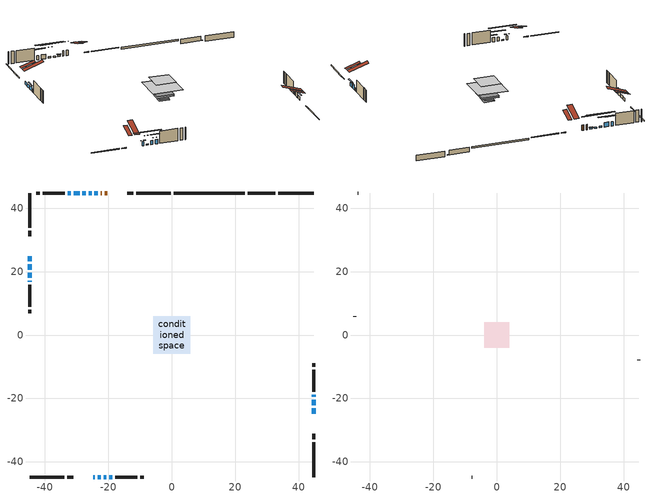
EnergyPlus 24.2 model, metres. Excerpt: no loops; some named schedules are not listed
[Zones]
conditioned space
 floor adiabatic (Floor2 construction): -3.39,-3.39 -3.39,3.39 3.39,3.39 3.39,-3.39 z0.48
 floor adiabatic (AdiabaticFloorConstruction): -5.9,-5.9 -5.9,5.9 5.9,5.9 5.9,-5.9 z2.92
 floor foundation (Slab1 construction): -2.14,-2.14 -2.14,2.14 2.14,2.14 2.14,-2.14 z-1.98
 floor foundation (Slab1 construction 1): -1.88,-1.88 -1.88,1.88 1.88,1.88 1.88,-1.88 z-1.49
 floor foundation (Slab3 construction): -3.39,-3.39 -3.39,3.39 3.39,3.39 3.39,-3.39 z-0.21
 wall outside (RimJoist1 construction): -0.32,44.74 -11.23,44.74 / -44.74,-44.74 -33.82,-44.74 / -44.74,44.74 -44.74,33.82 / 44.74,-44.74 44.74,-33.82 z0.48:0.78
 wall outside (RimJoist2 construction): -12.16,44.74 -14.01,44.74 / -32.89,-44.74 -31.05,-44.74 / -44.74,32.89 -44.74,31.05 / 44.74,-32.89 44.74,-31.05 z0.48:0.78
 wall outside (AdiabaticWallConstruction 1): -20.3,44.74 -21.1,44.74 / -22.02,44.74 -22.4,44.74 z0.48:2.51
 wall outside (AdiabaticWallConstruction): -44.74,24.75 -44.74,23.27 / -44.74,22.34 -44.74,20.56 / -44.74,17.08 -44.74,16.79 / 44.74,-19.44 44.74,-18.86 z0.48:1.7; 44.74,-24.75 44.74,-23.12 z0.48:1.85; -23.33,44.74 -24.35,44.74 / -27.12,44.74 -28.13,44.74 z0.48:1.09; -44.74,19.63 -44.74,18 z0.48:2; -24.75,-44.74 -24.19,-44.74 / -31.82,44.74 -32.74,44.74 z0.48:2.11; 44.74,-22.2 44.74,-20.37 z0.48:2.51; -25.27,44.74 -26.19,44.74 / -23.27,-44.74 -22.35,-44.74 z0.48:0.89; -29.06,44.74 -30.89,44.74 / -19.68,-44.74 -18.76,-44.74 z0.48:2.26; -21.42,-44.74 -20.61,-44.74 z0.48:2.01
 wall outside (Wall1 construction): -33.66,44.74 -40.66,44.74 / -17.84,-44.74 -10.84,-44.74 / -44.74,15.86 -44.74,8.86 / 44.74,-17.94 44.74,-10.94 z0.48:5.36
 wall outside (Wall3 construction): -41.59,44.74 -42.71,44.74 / -9.91,-44.74 -8.79,-44.74 / -44.74,7.93 -44.74,6.81 / 44.74,-10.01 44.74,-8.89 z0.48:5.36
 wall foundation (FoundationWall1 construction): 44.74,44.74 33.56,44.74 z-1.98:0.21
 wall foundation (FoundationWall2 construction): 24,44.74,-1.49 24,44.74,0.26 31.77,44.74,0.26 31.77,44.74,-1.31 32.63,44.74,-1.31 32.63,44.74,-1.49
 wall foundation (FoundationWall3 construction): 23.07,44.74 0.61,44.74 z-0.21:0.48
 window (WindowConstruction 10): -44.74,24.75 -44.74,23.27 z0.48:1.7
 window (WindowConstruction 5): -44.74,22.34 -44.74,20.56 z0.48:1.7
 window (WindowConstruction 6): 44.74,-24.75 44.74,-23.12 z0.48:1.85
 window (WindowConstruction 7): -23.33,44.74 -24.35,44.74 z0.48:1.09
 window (WindowConstruction 8): -44.74,19.63 -44.74,18 z0.48:2
 window (WindowConstruction 12): -24.75,-44.74 -24.19,-44.74 z0.48:2.1
 window (WindowConstruction 9): 44.74,-22.19 44.74,-20.37 z0.48:2.51
 window (WindowConstruction 13): -25.27,44.74 -26.19,44.74 z0.48:0.89
 window (WindowConstruction 11): -44.74,17.07 -44.74,16.79 z0.48:1.7
 window (WindowConstruction 14): -27.12,44.74 -28.13,44.74 z0.48:1.09
 window (WindowConstruction 15): -23.27,-44.74 -22.35,-44.74 z0.48:0.89
 window (WindowConstruction): 44.74,-19.44 44.74,-18.87 z0.48:1.7
 window (WindowConstruction 1): -29.06,44.74 -30.89,44.74 z0.48:2.26
 window (WindowConstruction 2): -31.82,44.74 -32.73,44.74 z0.48:2.1
 window (WindowConstruction 3): -21.42,-44.74 -20.61,-44.74 z0.48:2
 window (WindowConstruction 4): -19.68,-44.74 -18.76,-44.74 z0.48:2.26
 door (Door): -20.31,44.74 -21.1,44.74 z0.48:2.51
 door (Door 1): -22.02,44.74 -22.4,44.74 z0.48:2.51
 ceiling adiabatic (AdiabaticFloorConstruction): 5.9,-5.9 5.9,5.9 -5.9,5.9 -5.9,-5.9 z2.92
 roof outside (Roof1 construction): -16.4,44.74,5.36 -16.4,39.2,7.2 -14.94,39.2,7.2 -14.94,44.74,5.36; -28.66,-44.74,5.36 -28.66,-39.2,7.2 -30.12,-39.2,7.2 -30.12,-44.74,5.36; -44.74,28.66,5.36 -39.2,28.66,7.2 -39.2,30.12,7.2 -44.74,30.12,5.36; 44.74,-28.66,5.36 39.2,-28.66,7.2 39.2,-30.12,7.2 44.74,-30.12,5.36
attic - vented
 floor to conditioned space (Floor1 construction Reversed): -3.99,-3.99 -3.99,3.99 3.99,3.99 3.99,-3.99 z5.36
 wall outside (Wall4 construction): -43.64,44.74 -43.81,44.74 / -7.86,-44.74 -7.69,-44.74 / -44.74,5.88 -44.74,5.71 / 44.74,-7.96 44.74,-7.79 z0.48:5.36
 roof outside (Roof2 construction): -19.38,44.74,5.36 -19.38,36.96,7.95 -17.33,36.96,7.95 -17.33,44.74,5.36; -25.68,-44.74,5.36 -25.68,-36.96,7.95 -27.73,-36.96,7.95 -27.73,-44.74,5.36; -44.74,25.68,5.36 -36.96,25.68,7.95 -36.96,27.73,7.95 -44.74,27.73,5.36; 44.74,-25.68,5.36 36.96,-25.68,7.95 36.96,-27.73,7.95 44.74,-27.73,5.36
shading: 44.74,-22.21 44.74,-25.66 45.04,-25.66 45.04,-22.21 z2.76; -24.55,44.74 -23.13,44.74 -23.13,45.15 -24.55,45.15 z1.29; -44.74,17.09 -44.74,20.54 -45.04,20.54 -45.04,17.09 z2.92; -23.58,-44.74 -25.36,-44.74 -25.36,-45.04 -23.58,-45.04 z2.71; 44.74,-20.16 44.74,-22.4 45.15,-22.4 45.15,-20.16 z2.71; -31.28,44.74 -20.18,44.74 -20.18,45.15 -31.28,45.15 z5.98; -33.22,44.74 -22.03,44.74 -22.03,45.15 -33.22,45.15 z6.18; -17.26,-44.74 -28.36,-44.74 -28.36,-45.15 -17.26,-45.15 z5.98; -33.38,44.74 -26.57,44.74 -26.57,45.15 -33.38,45.15 z4.75; -35.22,44.74 -29.33,44.74 -29.33,45.15 -35.22,45.15 z4.59; -18.12,-44.74 -23.91,-44.74 -23.91,-45.15 -18.12,-45.15 z4.49; -17.85,-44.74 -20.59,-44.74 -20.59,-45.04 -17.85,-45.04 z3.17
[Building]
Building 1: Terrain=Suburbs
[Site:Location]
Wiarton AP_ON: Latitude {deg}=44.74; Longitude {deg}=-81.11; Time Zone {hr}=-5; Elevation {m}=222; Keep Site Location Information=Yes
[Site:GroundTemperature:Shallow]
2.94744, 1.01235, 0.85738, 1.77568, 5.46213, 9.13142, 12.3125, 14.3276, 14.4988, 12.8598, 9.75989, 6.20317
[Site:WaterMainsTemperature]
Calculation Method=Schedule; Temperature Schedule=mains temperature schedule
[Material] Roughness=Rough; Thermal Absorptance=0.9
Name | Thickness {m} | Conductivity {W/m-K} | Density {kg/m3} | Specific Heat {J/kg-K} | Solar Absorptance | Visible Absorptance
asphalt or fiberglass shingles | 0.00635 | 0.162714 | 1121.4 | 1465.45 | 0.4 | 0.4
ceiling stud and cavity | 0.1397 | 0.105222 | 65.682 | 1177.47 | 0.7 | 0.7
concrete 4.0 in. | 0.1016 | 1.803125 | 2242.8 | 837.4 | 0.7 | 0.7
concrete 8.0 in. | 0.2032 | 1.803125 | 2242.8 | 837.4 | 0.7 | 0.7
door material | 0.04445 | 0.053851 | 512.64 | 1214.23 | 0.7 | 0.7
exterior vertical ins | 0.00202101 | 0.029427 | 32.04 | 1214.23 | 0.7 | 0.7
floor covering | 0.0127 | 9.015625 | 54.468 | 1339.84 | 0.6 | 0.6
floor covering 1 | 0.0127 | 0.0433444 | 54.468 | 1339.84 | 0.6 | 0.6
floor rigid ins; wall rigid ins | 0.512978 | 0.029427 | 32.04 | 1214.23 | 0.7 | 0.7
floor stud and cavity | 0.0889 | 0.234607 | 50.32683 | 1063.81 | 0.7 | 0.7
floor stud and cavity 1 | 0.1397 | 1.75129 | 37.0049 | 1207.88 | 0.7 | 0.7
furniture material conditioned space 1 | 0.1524 | 0.115458 | 640.8 | 1214.23 | 0.6 | 0.6
gypsum board | 0.0127 | 0.160291 | 801 | 837.4 | 0.6 | 0.6
gypsum board 1 | 0.0127 | 0.160291 | 801 | 837.4 | 0.7 | 0.7
osb sheathing 0.5 in. | 0.0127 | 0.115458 | 512.64 | 1214.23 | 0.7 | 0.7
osb sheathing 0.75 in. | 0.01905 | 0.115458 | 512.64 | 1214.23 | 0.7 | 0.7
osb sheathing 2.0 in. | 0.0508 | 0.115458 | 512.64 | 1214.23 | 0.7 | 0.7
rim joist stud and cavity | 0.0508 | 0.126838 | 50.32683 | 1063.81 | 0.6 | 0.6
rim joist stud and cavity 1 | 0.0508 | 0.0293615 | 125.044 | 1163.47 | 0.6 | 0.6
roof stud and cavity | 0.2032 | 0.159001 | 78.34581 | 1123.46 | 0.7 | 0.7
wall stud and cavity | 0.1397 | 0.159316 | 139.0536 | 1170.24 | 0.7 | 0.7
wall stud and cavity 1 | 0.1397 | 0.0937807 | 139.0536 | 1170.24 | 0.7 | 0.7
wall stud and cavity 2 | 0.0889 | 6.9971 | 50.32683 | 1063.81 | 0.6 | 0.6
wall stud and cavity 3 | 0.0889 | 0.380278 | 52.3479 | 1209.89 | 0.7 | 0.7
wall stud and cavity 4 | 0.0889 | 0.391764 | 83.0341 | 1211.67 | 0.7 | 0.7
wood siding | 0.0254 | 0.102417 | 544.68 | 1172.36 | 0.57 | 0.57
wood siding 1 | 0.00254 | 0.102417 | 544.68 | 1172.36 | 0.57 | 0.57
wood siding 2; wood siding 3; wood siding 4 | 0.0254 | 0.102417 | 544.68 | 1172.36 | 0.7 | 0.7
[WindowMaterial:SimpleGlazingSystem]
Name | U-Factor {W/m2-K} | Solar Heat Gain Coefficient
WindowMaterial | 3.03092 | 0.49
WindowMaterial 1 | 2.96903 | 0.58
WindowMaterial 10 | 2.74702 | 0.4
WindowMaterial 11 | 3.03035 | 0.48
WindowMaterial 2 | 2.97414 | 0.57
WindowMaterial 3 | 2.98606 | 0.55
WindowMaterial 4 | 2.95313 | 0.6
WindowMaterial 5 | 2.99287 | 0.54
WindowMaterial 6 | 3.026374 | 0.44
WindowMaterial 7 | 2.97584 | 0.59
WindowMaterial 8 | 2.765186 | 0.62
WindowMaterial 9 | 2.74134 | 0.56
[Construction]
AdiabaticFloorConstruction: floor stud and cavity 1, floor rigid ins, osb sheathing 0.75 in., floor covering 1
AdiabaticWallConstruction: wood siding 3, wall rigid ins, wall stud and cavity 3, gypsum board
AdiabaticWallConstruction 1: wood siding 4, wall rigid ins, wall stud and cavity 3, gypsum board
Door; Door 1: door material
Floor1 construction Reversed: gypsum board, ceiling stud and cavity
Floor2 construction: floor stud and cavity, floor covering
FoundationWall1 construction; FoundationWall2 construction: concrete 8.0 in.
FoundationWall3 construction: concrete 8.0 in., gypsum board 1
furniture construction conditioned space 1: furniture material conditioned space 1
PartitionWallConstruction: gypsum board, wall stud and cavity 4, gypsum board
RimJoist1 construction: wood siding 2, rim joist stud and cavity
RimJoist2 construction: wood siding 2, osb sheathing 2.0 in., rim joist stud and cavity 1
Roof1 construction: asphalt or fiberglass shingles, osb sheathing 0.75 in., roof stud and cavity, gypsum board
Roof2 construction: asphalt or fiberglass shingles
Slab1 construction; Slab1 construction 1; Slab3 construction: concrete 4.0 in.
Wall1 construction: wood siding, osb sheathing 0.5 in., wall stud and cavity, gypsum board
Wall3 construction: wood siding, osb sheathing 0.5 in., wall stud and cavity 1, gypsum board
Wall4 construction: wood siding 1, wall stud and cavity 2
WindowConstruction: WindowMaterial
WindowConstruction 1; WindowConstruction 4: WindowMaterial 1
WindowConstruction 10; WindowConstruction 12: WindowMaterial 8
WindowConstruction 11: WindowMaterial 9
WindowConstruction 13; WindowConstruction 15: WindowMaterial 10
WindowConstruction 14: WindowMaterial 11
WindowConstruction 2: WindowMaterial 2
WindowConstruction 3; WindowConstruction 8: WindowMaterial 3
WindowConstruction 5: WindowMaterial 4
WindowConstruction 6: WindowMaterial 5
WindowConstruction 7: WindowMaterial 6
WindowConstruction 9: WindowMaterial 7
[Zone] Multiplier=1; Part of Total Floor Area=Yes
Name | Volume {m3}
attic - vented | 26.8773
conditioned space | 460.4
[Space]
Name | Zone | Volume {m3}
attic - vented 1 | attic - vented | 26.8773
conditioned space 1 | conditioned space | 460.4
[ZoneInfiltration:EffectiveLeakageArea]
infil attic - vented 1: Zone or Space=attic - vented 1; Schedule=Always On Discrete; Effective Air Leakage Area {cm2}=2687.58; Stack Coefficient=0.000519499; Wind Coefficient=1.53997e-05
[ZoneMixing]
whole house fan mix: Zone or Space=attic - vented; Schedule=Always On Continuous; Design Flow Rate Calculation Method=Flow/Zone; Design Flow Rate {m3/s}=0; Source Zone or Space=conditioned space
[SurfaceProperty:ExposedFoundationPerimeter] Exposed Perimeter Calculation Method=TotalExposedPerimeter
Name | Total Exposed Perimeter {m}
Slab1 | 11.177
Slab1 1 | 8.638
Slab3 | 22.455
[InternalMass] Zone or ZoneList=conditioned space; Space or SpaceList=conditioned space 1
Name | Construction | Surface Area {m2}
furniture mass conditioned space 1 | furniture construction conditioned space 1 | 105.388
partition wall mass | PartitionWallConstruction | 217.51
[Lights]
interior lighting: Zone or ZoneList or Space or SpaceList=conditioned space 1; Schedule=interior lighting schedule; Design Level Calculation Method=LightingLevel; Lighting Level {W}=343.2; Return Air Fraction=0; Fraction Radiant=0.6; Fraction Visible=0.2; Fraction Replaceable=1
[People]
occupants: Zone or ZoneList or Space or SpaceList=conditioned space 1; Number of People Schedule=occupants schedule; Number of People Calculation Method=People; Number of People=3; Fraction Radiant=0.314171; Sensible Heat Fraction=0.56303; Activity Level Schedule=occupants activity schedule; Carbon Dioxide Generation Rate {m3/s-W}=0; Enable ASHRAE 55 Comfort Warnings=No; Mean Radiant Temperature Calculation Type=EnclosureAveraged
[ElectricEquipment] Zone or ZoneList or Space or SpaceList=conditioned space 1; Design Level Calculation Method=EquipmentLevel
Name | Schedule | Design Level {W} | Fraction Latent | Fraction Radiant | Fraction Lost
clothes dryer | clothes dryer schedule | 140.772 | 0.015 | 0.081 | 0.85
clothes washer | clothes washer schedule | 32.1985 | 0.03 | 0.162 | 0.7
cooking range | cooking range schedule | 215.147 | 0.08 | 0.432 | 0.2
dishwasher | dishwasher schedule | 66.8632 | 0.3 | 0.18 | 0.4
fridge | fridge schedule | 72.9452 | 0 | 0.6 | 0
mech vent bath fan 0 | mech vent bath fan 0 schedule | 50.2 | 0 | 0 | 1
mech vent house fan | mech vent house fan schedule | 0 | 0 | 0 | 1
mech vent house fan cfis | mech vent house fan cfis schedule | 0 | 0 | 0 | 0
misc plug loads | misc plug loads schedule | 494.7 | 0.045 | 0.513 | 0.1
whole house fan | Always On Discrete | 0 | 0 | 0 | 1
[OtherEquipment] Zone or ZoneList or Space or SpaceList=conditioned space 1; Design Level Calculation Method=EquipmentLevel
Name | Fuel Type | Schedule | Design Level {W} | Fraction Latent | Fraction Radiant | Fraction Lost
clothes dryer 1 | Electricity | clothes dryer schedule | 0 | 0.015 | 0.081 | 0.85
cooking range 1 | Electricity | cooking range schedule | 0 | 0.08 | 0.432 | 0.2
general water use latent | None | general water use schedule | 62.594 | 1 | 0 | 0
general water use sensible | None | general water use schedule | -61.6891 | 0 | 0.6 | 0
mech vent house fan latent load | None | Always On Discrete | 0 | 1 | 0 | 0
mech vent house fan sensible load | None | Always On Discrete | 0 | 0 | 0 | 0
water heater energy adjustment1 | Electricity | Always On Discrete | 0.01 | 0 | 0 | 1
[ZoneInfiltration:DesignFlowRate] Zone or ZoneList or Space or SpaceList=conditioned space 1; Schedule=Always On Discrete; Design Flow Rate Calculation Method=Flow/Zone; Design Flow Rate {m3/s}=0
infil flow; natural vent flow; whole house fan flow
[Foundation:Kiva] Initial Indoor Air Temperature {C}=18; Wall Depth Below Slab {m}=0.2032
Name | Wall Height Above Grade {m} | Custom Block Material Name 1 | Custom Block Depth 1 {m} | Custom Block X Position 1 {m} | Custom Block Z Position 1 {m}
Foundation Kiva 1 | 0.209977
Foundation Kiva 2 | 0.259994
Foundation Kiva 3 | 0.479999 | exterior vertical ins | 0.690006 | 0.2159 | 0
[Foundation:Kiva:Settings]
Soil Conductivity {W/m-K}=0.849921; Soil Density {kg/m3}=1842.3; Soil Specific Heat {J/kg-K}=418.7; Ground Solar Absorptivity=0.9; Ground Thermal Absorptivity=0.9; Ground Surface Roughness {m}=0.03; Far-Field Width {m}=40; Deep-Ground Boundary Condition=ZeroFlux; Deep-Ground Depth {m}=40; Minimum Cell Dimension {m}=0.2; Maximum Cell Growth Coefficient=3; Simulation Timestep=Timestep
[Exterior:Lights]
exterior lighting: Schedule=exterior lighting schedule; Design Level {W}=75.6
[Schedule:Constant]
Name | Hourly Value
Always On Continuous; mech vent house fan schedule; mech vent house fan cfis schedule; Always On Discrete | 1
occupants activity schedule | 117.228
fridge schedule | 0
[Schedule:Week:Daily]
interior lighting schedule Week Rule - Jan1-Jan27: interior lighting schedule day, interior lighting schedule day, interior lighting schedule day, interior lighting schedule day, interior lighting schedule day, interior lighting schedule day, interior lighting schedule day, interior lighting schedule default day, interior lighting schedule default day, interior lighting schedule default day, interior lighting schedule default day, interior lighting schedule default day
interior lighting schedule Week Rule - Jan28-Feb3: interior lighting schedule day, interior lighting schedule day, interior lighting schedule day, interior lighting schedule day, interior lighting schedule day 1, interior lighting schedule day 1, interior lighting schedule day 1, interior lighting schedule default day, interior lighting schedule default day, interior lighting schedule default day, interior lighting schedule default day, interior lighting schedule default day
interior lighting schedule Week Rule - Feb4-Feb24: interior lighting schedule day 1, interior lighting schedule day 1, interior lighting schedule day 1, interior lighting schedule day 1, interior lighting schedule day 1, interior lighting schedule day 1, interior lighting schedule day 1, interior lighting schedule default day, interior lighting schedule default day, interior lighting schedule default day, interior lighting schedule default day, interior lighting schedule default day
interior lighting schedule Week Rule - Feb25-Mar3: interior lighting schedule day 1, interior lighting schedule day 1, interior lighting schedule day 1, interior lighting schedule day 1, interior lighting schedule day 2, interior lighting schedule day 2, interior lighting schedule day 2, interior lighting schedule default day, interior lighting schedule default day, interior lighting schedule default day, interior lighting schedule default day, interior lighting schedule default day
interior lighting schedule Week Rule - Mar4-Mar31: interior lighting schedule day 2, interior lighting schedule day 2, interior lighting schedule day 2, interior lighting schedule day 2, interior lighting schedule day 2, interior lighting schedule day 2, interior lighting schedule day 2, interior lighting schedule default day, interior lighting schedule default day, interior lighting schedule default day, interior lighting schedule default day, interior lighting schedule default day
interior lighting schedule Week Rule - Apr1-Apr28: interior lighting schedule day 3, interior lighting schedule day 3, interior lighting schedule day 3, interior lighting schedule day 3, interior lighting schedule day 3, interior lighting schedule day 3, interior lighting schedule day 3, interior lighting schedule default day, interior lighting schedule default day, interior lighting schedule default day, interior lighting schedule default day, interior lighting schedule default day
interior lighting schedule Week Rule - Apr29-May5: interior lighting schedule day 3, interior lighting schedule day 3, interior lighting schedule day 4, interior lighting schedule day 4, interior lighting schedule day 4, interior lighting schedule day 4, interior lighting schedule day 4, interior lighting schedule default day, interior lighting schedule default day, interior lighting schedule default day, interior lighting schedule default day, interior lighting schedule default day
interior lighting schedule Week Rule - May6-May26: interior lighting schedule day 4, interior lighting schedule day 4, interior lighting schedule day 4, interior lighting schedule day 4, interior lighting schedule day 4, interior lighting schedule day 4, interior lighting schedule day 4, interior lighting schedule default day, interior lighting schedule default day, interior lighting schedule default day, interior lighting schedule default day, interior lighting schedule default day
interior lighting schedule Week Rule - May27-Jun2: interior lighting schedule day 4, interior lighting schedule day 4, interior lighting schedule day 4, interior lighting schedule day 4, interior lighting schedule day 4, interior lighting schedule day 5, interior lighting schedule day 5, interior lighting schedule default day, interior lighting schedule default day, interior lighting schedule default day, interior lighting schedule default day, interior lighting schedule default day
interior lighting schedule Week Rule - Jun3-Jun30: interior lighting schedule day 5, interior lighting schedule day 5, interior lighting schedule day 5, interior lighting schedule day 5, interior lighting schedule day 5, interior lighting schedule day 5, interior lighting schedule day 5, interior lighting schedule default day, interior lighting schedule default day, interior lighting schedule default day, interior lighting schedule default day, interior lighting schedule default day
interior lighting schedule Week Rule - Jul1-Jul28: interior lighting schedule day 6, interior lighting schedule day 6, interior lighting schedule day 6, interior lighting schedule day 6, interior lighting schedule day 6, interior lighting schedule day 6, interior lighting schedule day 6, interior lighting schedule default day, interior lighting schedule default day, interior lighting schedule default day, interior lighting schedule default day, interior lighting schedule default day
interior lighting schedule Week Rule - Jul29-Aug4: interior lighting schedule day 6, interior lighting schedule day 6, interior lighting schedule day 6, interior lighting schedule day 7, interior lighting schedule day 7, interior lighting schedule day 7, interior lighting schedule day 7, interior lighting schedule default day, interior lighting schedule default day, interior lighting schedule default day, interior lighting schedule default day, interior lighting schedule default day
interior lighting schedule Week Rule - Aug5-Aug25: interior lighting schedule day 7, interior lighting schedule day 7, interior lighting schedule day 7, interior lighting schedule day 7, interior lighting schedule day 7, interior lighting schedule day 7, interior lighting schedule day 7, interior lighting schedule default day, interior lighting schedule default day, interior lighting schedule default day, interior lighting schedule default day, interior lighting schedule default day
interior lighting schedule Week Rule - Aug26-Sep1: interior lighting schedule day 7, interior lighting schedule day 7, interior lighting schedule day 7, interior lighting schedule day 7, interior lighting schedule day 7, interior lighting schedule day 7, interior lighting schedule day 8, interior lighting schedule default day, interior lighting schedule default day, interior lighting schedule default day, interior lighting schedule default day, interior lighting schedule default day
interior lighting schedule Week Rule - Sep2-Sep29: interior lighting schedule day 8, interior lighting schedule day 8, interior lighting schedule day 8, interior lighting schedule day 8, interior lighting schedule day 8, interior lighting schedule day 8, interior lighting schedule day 8, interior lighting schedule default day, interior lighting schedule default day, interior lighting schedule default day, interior lighting schedule default day, interior lighting schedule default day
interior lighting schedule Week Rule - Sep30-Oct6: interior lighting schedule day 8, interior lighting schedule day 9, interior lighting schedule day 9, interior lighting schedule day 9, interior lighting schedule day 9, interior lighting schedule day 9, interior lighting schedule day 9, interior lighting schedule default day, interior lighting schedule default day, interior lighting schedule default day, interior lighting schedule default day, interior lighting schedule default day
interior lighting schedule Week Rule - Oct7-Oct27: interior lighting schedule day 9, interior lighting schedule day 9, interior lighting schedule day 9, interior lighting schedule day 9, interior lighting schedule day 9, interior lighting schedule day 9, interior lighting schedule day 9, interior lighting schedule default day, interior lighting schedule default day, interior lighting schedule default day, interior lighting schedule default day, interior lighting schedule default day
interior lighting schedule Week Rule - Oct28-Nov3: interior lighting schedule day 9, interior lighting schedule day 9, interior lighting schedule day 9, interior lighting schedule day 9, interior lighting schedule day 10, interior lighting schedule day 10, interior lighting schedule day 10, interior lighting schedule default day, interior lighting schedule default day, interior lighting schedule default day, interior lighting schedule default day, interior lighting schedule default day
interior lighting schedule Week Rule - Nov4-Nov24: interior lighting schedule day 10, interior lighting schedule day 10, interior lighting schedule day 10, interior lighting schedule day 10, interior lighting schedule day 10, interior lighting schedule day 10, interior lighting schedule day 10, interior lighting schedule default day, interior lighting schedule default day, interior lighting schedule default day, interior lighting schedule default day, interior lighting schedule default day
interior lighting schedule Week Rule - Nov25-Dec1: interior lighting schedule day 10, interior lighting schedule day 10, interior lighting schedule day 10, interior lighting schedule day 10, interior lighting schedule day 10, interior lighting schedule day 10, interior lighting schedule day 11, interior lighting schedule default day, interior lighting schedule default day, interior lighting schedule default day, interior lighting schedule default day, interior lighting schedule default day
interior lighting schedule Week Rule - Dec2-Dec31: interior lighting schedule day 11, interior lighting schedule day 11, interior lighting schedule day 11, interior lighting schedule day 11, interior lighting schedule day 11, interior lighting schedule day 11, interior lighting schedule day 11, interior lighting schedule default day, interior lighting schedule default day, interior lighting schedule default day, interior lighting schedule default day, interior lighting schedule default day
occupants schedule Week Rule - Jan1-Dec31: occupants schedule day, occupants schedule day, occupants schedule day, occupants schedule day, occupants schedule day, occupants schedule day, occupants schedule day, occupants schedule default day, occupants schedule default day, occupants schedule default day, occupants schedule default day, occupants schedule default day
clothes dryer schedule Week Rule - Jan1-Dec31: clothes dryer schedule day, clothes dryer schedule day, clothes dryer schedule day, clothes dryer schedule day, clothes dryer schedule day, clothes dryer schedule day, clothes dryer schedule day, clothes dryer schedule default day, clothes dryer schedule default day, clothes dryer schedule default day, clothes dryer schedule default day, clothes dryer schedule default day
clothes washer schedule Week Rule - Jan1-Dec31: clothes washer schedule day, clothes washer schedule day, clothes washer schedule day, clothes washer schedule day, clothes washer schedule day, clothes washer schedule day, clothes washer schedule day, clothes washer schedule default day, clothes washer schedule default day, clothes washer schedule default day, clothes washer schedule default day, clothes washer schedule default day
cooking range schedule Week Rule - Jan1-Dec31: cooking range schedule day, cooking range schedule day, cooking range schedule day, cooking range schedule day, cooking range schedule day, cooking range schedule day, cooking range schedule day, cooking range schedule default day, cooking range schedule default day, cooking range schedule default day, cooking range schedule default day, cooking range schedule default day
dishwasher schedule Week Rule - Jan1-Dec31: dishwasher schedule day, dishwasher schedule day, dishwasher schedule day, dishwasher schedule day, dishwasher schedule day, dishwasher schedule day, dishwasher schedule day, dishwasher schedule default day, dishwasher schedule default day, dishwasher schedule default day, dishwasher schedule default day, dishwasher schedule default day
mech vent bath fan 0 schedule Week Rule - Jan1-Dec31: mech vent bath fan 0 schedule day, mech vent bath fan 0 schedule day, mech vent bath fan 0 schedule day, mech vent bath fan 0 schedule day, mech vent bath fan 0 schedule day, mech vent bath fan 0 schedule day, mech vent bath fan 0 schedule day, mech vent bath fan 0 schedule default day, mech vent bath fan 0 schedule default day, mech vent bath fan 0 schedule default day, mech vent bath fan 0 schedule default day, mech vent bath fan 0 schedule default day
misc plug loads schedule Week Rule - Jan1-Dec31: misc plug loads schedule day, misc plug loads schedule day, misc plug loads schedule day, misc plug loads schedule day, misc plug loads schedule day, misc plug loads schedule day, misc plug loads schedule day, misc plug loads schedule default day, misc plug loads schedule default day, misc plug loads schedule default day, misc plug loads schedule default day, misc plug loads schedule default day
general water use schedule Week Rule - Jan1-Dec31: general water use schedule day, general water use schedule day, general water use schedule day, general water use schedule day, general water use schedule day, general water use schedule day, general water use schedule day, general water use schedule default day, general water use schedule default day, general water use schedule default day, general water use schedule default day, general water use schedule default day
exterior lighting schedule Week Rule - Jan1-Jan27: exterior lighting schedule day, exterior lighting schedule day, exterior lighting schedule day, exterior lighting schedule day, exterior lighting schedule day, exterior lighting schedule day, exterior lighting schedule day, exterior lighting schedule default day, exterior lighting schedule default day, exterior lighting schedule default day, exterior lighting schedule default day, exterior lighting schedule default day
exterior lighting schedule Week Rule - Jan28-Feb3: exterior lighting schedule day, exterior lighting schedule day, exterior lighting schedule day, exterior lighting schedule day, exterior lighting schedule day 1, exterior lighting schedule day 1, exterior lighting schedule day 1, exterior lighting schedule default day, exterior lighting schedule default day, exterior lighting schedule default day, exterior lighting schedule default day, exterior lighting schedule default day
exterior lighting schedule Week Rule - Feb4-Feb24: exterior lighting schedule day 1, exterior lighting schedule day 1, exterior lighting schedule day 1, exterior lighting schedule day 1, exterior lighting schedule day 1, exterior lighting schedule day 1, exterior lighting schedule day 1, exterior lighting schedule default day, exterior lighting schedule default day, exterior lighting schedule default day, exterior lighting schedule default day, exterior lighting schedule default day
exterior lighting schedule Week Rule - Feb25-Mar3: exterior lighting schedule day 1, exterior lighting schedule day 1, exterior lighting schedule day 1, exterior lighting schedule day 1, exterior lighting schedule day 2, exterior lighting schedule day 2, exterior lighting schedule day 2, exterior lighting schedule default day, exterior lighting schedule default day, exterior lighting schedule default day, exterior lighting schedule default day, exterior lighting schedule default day
exterior lighting schedule Week Rule - Mar4-Mar31: exterior lighting schedule day 2, exterior lighting schedule day 2, exterior lighting schedule day 2, exterior lighting schedule day 2, exterior lighting schedule day 2, exterior lighting schedule day 2, exterior lighting schedule day 2, exterior lighting schedule default day, exterior lighting schedule default day, exterior lighting schedule default day, exterior lighting schedule default day, exterior lighting schedule default day
exterior lighting schedule Week Rule - Apr1-Apr28: exterior lighting schedule day 3, exterior lighting schedule day 3, exterior lighting schedule day 3, exterior lighting schedule day 3, exterior lighting schedule day 3, exterior lighting schedule day 3, exterior lighting schedule day 3, exterior lighting schedule default day, exterior lighting schedule default day, exterior lighting schedule default day, exterior lighting schedule default day, exterior lighting schedule default day
exterior lighting schedule Week Rule - Apr29-May5: exterior lighting schedule day 3, exterior lighting schedule day 3, exterior lighting schedule day 4, exterior lighting schedule day 4, exterior lighting schedule day 4, exterior lighting schedule day 4, exterior lighting schedule day 4, exterior lighting schedule default day, exterior lighting schedule default day, exterior lighting schedule default day, exterior lighting schedule default day, exterior lighting schedule default day
exterior lighting schedule Week Rule - May6-May26: exterior lighting schedule day 4, exterior lighting schedule day 4, exterior lighting schedule day 4, exterior lighting schedule day 4, exterior lighting schedule day 4, exterior lighting schedule day 4, exterior lighting schedule day 4, exterior lighting schedule default day, exterior lighting schedule default day, exterior lighting schedule default day, exterior lighting schedule default day, exterior lighting schedule default day
exterior lighting schedule Week Rule - May27-Jun2: exterior lighting schedule day 4, exterior lighting schedule day 4, exterior lighting schedule day 4, exterior lighting schedule day 4, exterior lighting schedule day 4, exterior lighting schedule day 5, exterior lighting schedule day 5, exterior lighting schedule default day, exterior lighting schedule default day, exterior lighting schedule default day, exterior lighting schedule default day, exterior lighting schedule default day
exterior lighting schedule Week Rule - Jun3-Jun30: exterior lighting schedule day 5, exterior lighting schedule day 5, exterior lighting schedule day 5, exterior lighting schedule day 5, exterior lighting schedule day 5, exterior lighting schedule day 5, exterior lighting schedule day 5, exterior lighting schedule default day, exterior lighting schedule default day, exterior lighting schedule default day, exterior lighting schedule default day, exterior lighting schedule default day
exterior lighting schedule Week Rule - Jul1-Jul28: exterior lighting schedule day 6, exterior lighting schedule day 6, exterior lighting schedule day 6, exterior lighting schedule day 6, exterior lighting schedule day 6, exterior lighting schedule day 6, exterior lighting schedule day 6, exterior lighting schedule default day, exterior lighting schedule default day, exterior lighting schedule default day, exterior lighting schedule default day, exterior lighting schedule default day
exterior lighting schedule Week Rule - Jul29-Aug4: exterior lighting schedule day 6, exterior lighting schedule day 6, exterior lighting schedule day 6, exterior lighting schedule day 7, exterior lighting schedule day 7, exterior lighting schedule day 7, exterior lighting schedule day 7, exterior lighting schedule default day, exterior lighting schedule default day, exterior lighting schedule default day, exterior lighting schedule default day, exterior lighting schedule default day
exterior lighting schedule Week Rule - Aug5-Aug25: exterior lighting schedule day 7, exterior lighting schedule day 7, exterior lighting schedule day 7, exterior lighting schedule day 7, exterior lighting schedule day 7, exterior lighting schedule day 7, exterior lighting schedule day 7, exterior lighting schedule default day, exterior lighting schedule default day, exterior lighting schedule default day, exterior lighting schedule default day, exterior lighting schedule default day
[Schedule:Year]
interior lighting schedule: interior lighting schedule Week Rule - Jan1-Jan27, 1, 1, 1, 27, interior lighting schedule Week Rule - Jan28-Feb3, 1, 28, 2, 3, interior lighting schedule Week Rule - Feb4-Feb24, 2, 4, 2, 24, interior lighting schedule Week Rule - Feb25-Mar3, 2, 25, 3, 3, interior lighting schedule Week Rule - Mar4-Mar31, 3, 4, 3, 31, interior lighting schedule Week Rule - Apr1-Apr28, 4, 1, 4, 28, interior lighting schedule Week Rule - Apr29-May5, 4, 29, 5, 5, interior lighting schedule Week Rule - May6-May26, 5, 6, 5, 26, interior lighting schedule Week Rule - May27-Jun2, 5, 27, 6, 2, interior lighting schedule Week Rule - Jun3-Jun30, 6, 3, 6, 30, interior lighting schedule Week Rule - Jul1-Jul28, 7, 1, 7, 28, interior lighting schedule Week Rule - Jul29-Aug4, 7, 29, 8, 4, interior lighting schedule Week Rule - Aug5-Aug25, 8, 5, 8, 25, interior lighting schedule Week Rule - Aug26-Sep1, 8, 26, 9, 1, interior lighting schedule Week Rule - Sep2-Sep29, 9, 2, 9, 29, interior lighting schedule Week Rule - Sep30-Oct6, 9, 30, 10, 6, interior lighting schedule Week Rule - Oct7-Oct27, 10, 7, 10, 27, interior lighting schedule Week Rule - Oct28-Nov3, 10, 28, 11, 3, interior lighting schedule Week Rule - Nov4-Nov24, 11, 4, 11, 24, interior lighting schedule Week Rule - Nov25-Dec1, 11, 25, 12, 1, interior lighting schedule Week Rule - Dec2-Dec31, 12, 2, 12, 31
occupants schedule: occupants schedule Week Rule - Jan1-Dec31, 1, 1, 12, 31
clothes dryer schedule: clothes dryer schedule Week Rule - Jan1-Dec31, 1, 1, 12, 31
clothes washer schedule: clothes washer schedule Week Rule - Jan1-Dec31, 1, 1, 12, 31
cooking range schedule: cooking range schedule Week Rule - Jan1-Dec31, 1, 1, 12, 31
dishwasher schedule: dishwasher schedule Week Rule - Jan1-Dec31, 1, 1, 12, 31
mech vent bath fan 0 schedule: mech vent bath fan 0 schedule Week Rule - Jan1-Dec31, 1, 1, 12, 31
misc plug loads schedule: misc plug loads schedule Week Rule - Jan1-Dec31, 1, 1, 12, 31
general water use schedule: general water use schedule Week Rule - Jan1-Dec31, 1, 1, 12, 31
exterior lighting schedule: exterior lighting schedule Week Rule - Jan1-Jan27, 1, 1, 1, 27, exterior lighting schedule Week Rule - Jan28-Feb3, 1, 28, 2, 3, exterior lighting schedule Week Rule - Feb4-Feb24, 2, 4, 2, 24, exterior lighting schedule Week Rule - Feb25-Mar3, 2, 25, 3, 3, exterior lighting schedule Week Rule - Mar4-Mar31, 3, 4, 3, 31, exterior lighting schedule Week Rule - Apr1-Apr28, 4, 1, 4, 28, exterior lighting schedule Week Rule - Apr29-May5, 4, 29, 5, 5, exterior lighting schedule Week Rule - May6-May26, 5, 6, 5, 26, exterior lighting schedule Week Rule - May27-Jun2, 5, 27, 6, 2, exterior lighting schedule Week Rule - Jun3-Jun30, 6, 3, 6, 30, exterior lighting schedule Week Rule - Jul1-Jul28, 7, 1, 7, 28, exterior lighting schedule Week Rule - Jul29-Aug4, 7, 29, 8, 4, exterior lighting schedule Week Rule - Aug5-Aug25, 8, 5, 8, 25, exterior lighting schedule Week Rule - Aug26-Sep1, 8, 26, 9, 1, exterior lighting schedule Week Rule - Sep2-Sep29, 9, 2, 9, 29, exterior lighting schedule Week Rule - Sep30-Oct6, 9, 30, 10, 6, exterior lighting schedule Week Rule - Oct7-Oct27, 10, 7, 10, 27, exterior lighting schedule Week Rule - Oct28-Nov3, 10, 28, 11, 3, exterior lighting schedule Week Rule - Nov4-Nov24, 11, 4, 11, 24, exterior lighting schedule Week Rule - Nov25-Dec1, 11, 25, 12, 1, exterior lighting schedule Week Rule - Dec2-Dec31, 12, 2, 12, 31
[Schedule:Compact]
mains temperature schedule: Through: 01/01, For: AllDays, Until: 24:00, 7.25167, Through: 01/02, For: AllDays, Until: 24:00, 7.18611, Through: 01/03, For: AllDays, Until: 24:00, 7.12167, Through: 01/04, For: AllDays, Until: 24:00, 7.05833, Through: 01/05, For: AllDays, Until: 24:00, 6.99667, Through: 01/06, For: AllDays, Until: 24:00, 6.93556, Through: 01/07, For: AllDays, Until: 24:00, 6.87611, Through: 01/08, For: AllDays, Until: 24:00, 6.81722, Through: 01/09, For: AllDays, Until: 24:00, 6.76, Through: 01/10, For: AllDays, Until: 24:00, 6.70389, Through: 01/11, For: AllDays, Until: 24:00, 6.64889, Through: 01/12, For: AllDays, Until: 24:00, 6.595, Through: 01/13, For: AllDays, Until: 24:00, 6.54278, Through: 01/14, For: AllDays, Until: 24:00, 6.49111, Through: 01/15, For: AllDays, Until: 24:00, 6.44167, Through: 01/16, For: AllDays, Until: 24:00, 6.39278, Through: 01/17, For: AllDays, Until: 24:00, 6.34556, Through: 01/18, For: AllDays, Until: 24:00, 6.29944, Through: 01/19, For: AllDays, Until: 24:00, 6.255, Through: 01/20, For: AllDays, Until: 24:00, 6.21167, Through: 01/21, For: AllDays, Until: 24:00, 6.17, Through: 01/22, For: AllDays, Until: 24:00, 6.12944, Through: 01/23, For: AllDays, Until: 24:00, 6.09056, Through: 01/24, For: AllDays, Until: 24:00, 6.05278, Through: 01/25, For: AllDays, Until: 24:00, 6.01667, Through: 01/26, For: AllDays, Until: 24:00, 5.98167, Through: 01/27, For: AllDays, Until: 24:00, 5.94833, Through: 01/28, For: AllDays, Until: 24:00, 5.91611, Through: 01/29, For: AllDays, Until: 24:00, 5.88611, Through: 01/30, For: AllDays, Until: 24:00, 5.85667, Through: 01/31, For: AllDays, Until: 24:00, 5.82944, Through: 02/01, For: AllDays, Until: 24:00, 5.80333, Through: 02/02, For: AllDays, Until: 24:00, 5.77889, Through: 02/03, For: AllDays, Until: 24:00, 5.75556, Through: 02/04, For: AllDays, Until: 24:00, 5.73444, Through: 02/05, For: AllDays, Until: 24:00, 5.71444, Through: 02/06, For: AllDays, Until: 24:00, 5.69556, Through: 02/07, For: AllDays, Until: 24:00, 5.67889, Through: 02/08, For: AllDays, Until: 24:00, 5.66333, Through: 02/09, For: AllDays, Until: 24:00, 5.64944, Through: 02/10, For: AllDays, Until: 24:00, 5.63722, Through: 02/11, For: AllDays, Until: 24:00, 5.62611, Through: 02/12, For: AllDays, Until: 24:00, 5.61667, Through: 02/13, For: AllDays, Until: 24:00, 5.60944, Through: 02/14, For: AllDays, Until: 24:00, 5.60278, Through: 02/15, For: AllDays, Until: 24:00, 5.59833, Through: 02/16, For: AllDays, Until: 24:00, 5.59556, Through: 02/17, For: AllDays, Until: 24:00, 5.59389, Through: 02/18, For: AllDays, Until: 24:00, 5.59389, Through: 02/19, For: AllDays, Until: 24:00, 5.59556, Through: 02/20, For: AllDays, Until: 24:00, 5.59833, Through: 02/21, For: AllDays, Until: 24:00, 5.60333, Through: 02/22, For: AllDays, Until: 24:00, 5.60944, Through: 02/23, For: AllDays, Until: 24:00, 5.61722, Through: 02/24, For: AllDays, Until: 24:00, 5.62667, Through: 02/25, For: AllDays, Until: 24:00, 5.63778, Through: 02/26, For: AllDays, Until: 24:00, 5.65, Through: 02/27, For: AllDays, Until: 24:00, 5.66389, Through: 02/28, For: AllDays, Until: 24:00, 5.67944, Through: 03/01, For: AllDays, Until: 24:00, 5.69667, Through: 03/02, For: AllDays, Until: 24:00, 5.715, Through: 03/03, For: AllDays, Until: 24:00, 5.735, Through: 03/04, For: AllDays, Until: 24:00, 5.75667, Through: 03/05, For: AllDays, Until: 24:00, 5.78, Through: 03/06, For: AllDays, Until: 24:00, 5.80444, Through: 03/07, For: AllDays, Until: 24:00, 5.83056, Through: 03/08, For: AllDays, Until: 24:00, 5.85833, Through: 03/09, For: AllDays, Until: 24:00, 5.88722, Through: 03/10, For: AllDays, Until: 24:00, 5.91778, Through: 03/11, For: AllDays, Until: 24:00, 5.95, Through: 03/12, For: AllDays, Until: 24:00, 5.98333, Through: 03/13, For: AllDays, Until: 24:00, 6.01833, Through: 03/14, For: AllDays, Until: 24:00, 6.05444, Through: 03/15, For: AllDays, Until: 24:00, 6.09222, Through: 03/16, For: AllDays, Until: 24:00, 6.13167, Through: 03/17, For: AllDays, Until: 24:00, 6.17222, Through: 03/18, For: AllDays, Until: 24:00, 6.21389, Through: 03/19, For: AllDays, Until: 24:00, 6.25722, Through: 03/20, For: AllDays, Until: 24:00, 6.30167, Through: 03/21, For: AllDays, Until: 24:00, 6.34778, Through: 03/22, For: AllDays, Until: 24:00, 6.395, Through: 03/23, For: AllDays, Until: 24:00, 6.44389, Through: 03/24, For: AllDays, Until: 24:00, 6.49389, Through: 03/25, For: AllDays, Until: 24:00, 6.545, Through: 03/26, For: AllDays, Until: 24:00, 6.59778, Through: 03/27, For: AllDays, Until: 24:00, 6.65111, Through: 03/28, For: AllDays, Until: 24:00, 6.70611, Through: 03/29, For: AllDays, Until: 24:00, 6.76278, Through: 03/30, For: AllDays, Until: 24:00, 6.82, Through: 03/31, For: AllDays, Until: 24:00, 6.87889, Through: 04/01, For: AllDays, Until: 24:00, 6.93833, Through: 04/02, For: AllDays, Until: 24:00, 6.99944, Through: 04/03, For: AllDays, Until: 24:00, 7.06167, Through: 04/04, For: AllDays, Until: 24:00, 7.125, Through: 04/05, For: AllDays, Until: 24:00, 7.18944, Through: 04/06, For: AllDays, Until: 24:00, 7.25444, Through: 04/07, For: AllDays, Until: 24:00, 7.32111, Through: 04/08, For: AllDays, Until: 24:00, 7.38889, Through: 04/09, For: AllDays, Until: 24:00, 7.45722, Through: 04/10, For: AllDays, Until: 24:00, 7.52667, Through: 04/11, For: AllDays, Until: 24:00, 7.59722, Through: 04/12, For: AllDays, Until: 24:00, 7.66889, Through: 04/13, For: AllDays, Until: 24:00, 7.74111, Through: 04/14, For: AllDays, Until: 24:00, 7.81444, Through: 04/15, For: AllDays, Until: 24:00, 7.88889, Through: 04/16, For: AllDays, Until: 24:00, 7.96389, Through: 04/17, For: AllDays, Until: 24:00, 8.04, Through: 04/18, For: AllDays, Until: 24:00, 8.11667, Through: 04/19, For: AllDays, Until: 24:00, 8.19444, Through: 04/20, For: AllDays, Until: 24:00, 8.27278, Through: 04/21, For: AllDays, Until: 24:00, 8.35222, Through: 04/22, For: AllDays, Until: 24:00, 8.43222, Through: 04/23, For: AllDays, Until: 24:00, 8.51278, Through: 04/24, For: AllDays, Until: 24:00, 8.59389, Through: 04/25, For: AllDays, Until: 24:00, 8.67611, Through: 04/26, For: AllDays, Until: 24:00, 8.75833, Through: 04/27, For: AllDays, Until: 24:00, 8.84167, Through: 04/28, For: AllDays, Until: 24:00, 8.92556, Through: 04/29, For: AllDays, Until: 24:00, 9.01, Through: 04/30, For: AllDays, Until: 24:00, 9.095, Through: 05/01, For: AllDays, Until: 24:00, 9.18056, Through: 05/02, For: AllDays, Until: 24:00, 9.26667, Through: 05/03, For: AllDays, Until: 24:00, 9.35278, Through: 05/04, For: AllDays, Until: 24:00, 9.44, Through: 05/05, For: AllDays, Until: 24:00, 9.52722, Through: 05/06, For: AllDays, Until: 24:00, 9.615, Through: 05/07, For: AllDays, Until: 24:00, 9.70278, Through: 05/08, For: AllDays, Until: 24:00, 9.79111, Through: 05/09, For: AllDays, Until: 24:00, 9.88, Through: 05/10, For: AllDays, Until: 24:00, 9.96889, Through: 05/11, For: AllDays, Until: 24:00, 10.0583, Through: 05/12, For: AllDays, Until: 24:00, 10.1478, Through: 05/13, For: AllDays, Until: 24:00, 10.2372, Through: 05/14, For: AllDays, Until: 24:00, 10.3272, Through: 05/15, For: AllDays, Until: 24:00, 10.4172, Through: 05/16, For: AllDays, Until: 24:00, 10.5078, Through: 05/17, For: AllDays, Until: 24:00, 10.5978, Through: 05/18, For: AllDays, Until: 24:00, 10.6883, Through: 05/19, For: AllDays, Until: 24:00, 10.7783, Through: 05/20, For: AllDays, Until: 24:00, 10.8689, Through: 05/21, For: AllDays, Until: 24:00, 10.9594, Through: 05/22, For: AllDays, Until: 24:00, 11.0494, Through: 05/23, For: AllDays, Until: 24:00, 11.14, Through: 05/24, For: AllDays, Until: 24:00, 11.23, Through: 05/25, For: AllDays, Until: 24:00, 11.32, Through: 05/26, For: AllDays, Until: 24:00, 11.41, Through: 05/27, For: AllDays, Until: 24:00, 11.5, Through: 05/28, For: AllDays, Until: 24:00, 11.5894, Through: 05/29, For: AllDays, Until: 24:00, 11.6789, Through: 05/30, For: AllDays, Until: 24:00, 11.7678, Through: 05/31, For: AllDays, Until: 24:00, 11.8567, Through: 06/01, For: AllDays, Until: 24:00, 11.9456, Through: 06/02, For: AllDays, Until: 24:00, 12.0339, Through: 06/03, For: AllDays, Until: 24:00, 12.1217, Through: 06/04, For: AllDays, Until: 24:00, 12.2089, Through: 06/05, For: AllDays, Until: 24:00, 12.2961, Through: 06/06, For: AllDays, Until: 24:00, 12.3828, Through: 06/07, For: AllDays, Until: 24:00, 12.4689, Through: 06/08, For: AllDays, Until: 24:00, 12.555, Through: 06/09, For: AllDays, Until: 24:00, 12.64, Through: 06/10, For: AllDays, Until: 24:00, 12.725, Through: 06/11, For: AllDays, Until: 24:00, 12.8089, Through: 06/12, For: AllDays, Until: 24:00, 12.8922, Through: 06/13, For: AllDays, Until: 24:00, 12.9756, Through: 06/14, For: AllDays, Until: 24:00, 13.0578, Through: 06/15, For: AllDays, Until: 24:00, 13.1394, Through: 06/16, For: AllDays, Until: 24:00, 13.2206, Through: 06/17, For: AllDays, Until: 24:00, 13.3006, Through: 06/18, For: AllDays, Until: 24:00, 13.38, Through: 06/19, For: AllDays, Until: 24:00, 13.4589, Through: 06/20, For: AllDays, Until: 24:00, 13.5372, Through: 06/21, For: AllDays, Until: 24:00, 13.6144, Through: 06/22, For: AllDays, Until: 24:00, 13.6906, Through: 06/23, For: AllDays, Until: 24:00, 13.7661, Through: 06/24, For: AllDays, Until: 24:00, 13.8411, Through: 06/25, For: AllDays, Until: 24:00, 13.915, Through: 06/26, For: AllDays, Until: 24:00, 13.9878, Through: 06/27, For: AllDays, Until: 24:00, 14.06, Through: 06/28, For: AllDays, Until: 24:00, 14.1306, Through: 06/29, For: AllDays, Until: 24:00, 14.2011, Through: 06/30, For: AllDays, Until: 24:00, 14.27, Through: 07/01, For: AllDays, Until: 24:00, 14.3378, Through: 07/02, For: AllDays, Until: 24:00, 14.405, Through: 07/03, For: AllDays, Until: 24:00, 14.4711, Through: 07/04, For: AllDays, Until: 24:00, 14.5361, Through: 07/05, For: AllDays, Until: 24:00, 14.5994, Through: 07/06, For: AllDays, Until: 24:00, 14.6622, Through: 07/07, For: AllDays, Until: 24:00, 14.7239, Through: 07/08, For: AllDays, Until: 24:00, 14.7844, Through: 07/09, For: AllDays, Until: 24:00, 14.8433, Through: 07/10, For: AllDays, Until: 24:00, 14.9017, Through: 07/11, For: AllDays, Until: 24:00, 14.9583, Through: 07/12, For: AllDays, Until: 24:00, 15.0139, Through: 07/13, For: AllDays, Until: 24:00, 15.0683, Through: 07/14, For: AllDays, Until: 24:00, 15.1217, Through: 07/15, For: AllDays, Until: 24:00, 15.1733, Through: 07/16, For: AllDays, Until: 24:00, 15.2244, Through: 07/17, For: AllDays, Until: 24:00, 15.2733, Through: 07/18, For: AllDays, Until: 24:00, 15.3217, Through: 07/19, For: AllDays, Until: 24:00, 15.3683, Through: 07/20, For: AllDays, Until: 24:00, 15.4133, Through: 07/21, For: AllDays, Until: 24:00, 15.4578, Through: 07/22, For: AllDays, Until: 24:00, 15.5, Through: 07/23, For: AllDays, Until: 24:00, 15.5417, Through: 07/24, For: AllDays, Until: 24:00, 15.5811, Through: 07/25, For: AllDays, Until: 24:00, 15.62, Through: 07/26, For: AllDays, Until: 24:00, 15.6567, Through: 07/27, For: AllDays, Until: 24:00, 15.6922, Through: 07/28, For: AllDays, Until: 24:00, 15.7267, Through: 07/29, For: AllDays, Until: 24:00, 15.7594, Through: 07/30, For: AllDays, Until: 24:00, 15.7906, Through: 07/31, For: AllDays, Until: 24:00, 15.8206, Through: 08/01, For: AllDays, Until: 24:00, 15.8489, Through: 08/02, For: AllDays, Until: 24:00, 15.8756, Through: 08/03, For: AllDays, Until: 24:00, 15.9011, Through: 08/04, For: AllDays, Until: 24:00, 15.925, Through: 08/05, For: AllDays, Until: 24:00, 15.9472, Through: 08/06, For: AllDays, Until: 24:00, 15.9683, Through: 08/07, For: AllDays, Until: 24:00, 15.9872, Through: 08/08, For: AllDays, Until: 24:00, 16.005, Through: 08/09, For: AllDays, Until: 24:00, 16.0217, Through: 08/10, For: AllDays, Until: 24:00, 16.0361, Through: 08/11, For: AllDays, Until: 24:00, 16.0494, Through: 08/12, For: AllDays, Until: 24:00, 16.0611, Through: 08/13, For: AllDays, Until: 24:00, 16.0711, Through: 08/14, For: AllDays, Until: 24:00, 16.08, Through: 08/15, For: AllDays, Until: 24:00, 16.0872, Through: 08/16, For: AllDays, Until: 24:00, 16.0922, Through: 08/17, For: AllDays, Until: 24:00, 16.0967, Through: 08/18, For: AllDays, Until: 24:00, 16.0989, Through: 08/19, For: AllDays, Until: 24:00, 16.0994, Through: 08/20, For: AllDays, Until: 24:00, 16.0989, Through: 08/21, For: AllDays, Until: 24:00, 16.0967, Through: 08/22, For: AllDays, Until: 24:00, 16.0928, Through: 08/23, For: AllDays, Until: 24:00, 16.0872, Through: 08/24, For: AllDays, Until: 24:00, 16.0806, Through: 08/25, For: AllDays, Until: 24:00, 16.0717, Through: 08/26, For: AllDays, Until: 24:00, 16.0617, Through: 08/27, For: AllDays, Until: 24:00, 16.0506, Through: 08/28, For: AllDays, Until: 24:00, 16.0372, Through: 08/29, For: AllDays, Until: 24:00, 16.0228, Through: 08/30, For: AllDays, Until: 24:00, 16.0061, Through: 08/31, For: AllDays, Until: 24:00, 15.9883, Through: 09/01, For: AllDays, Until: 24:00, 15.9694, Through: 09/02, For: AllDays, Until: 24:00, 15.9483, Through: 09/03, For: AllDays, Until: 24:00, 15.9261, Through: 09/04, For: AllDays, Until: 24:00, 15.9028, Through: 09/05, For: AllDays, Until: 24:00, 15.8772, Through: 09/06, For: AllDays, Until: 24:00, 15.8506, Through: 09/07, For: AllDays, Until: 24:00, 15.8222, Through: 09/08, For: AllDays, Until: 24:00, 15.7928, Through: 09/09, For: AllDays, Until: 24:00, 15.7611, Through: 09/10, For: AllDays, Until: 24:00, 15.7289, Through: 09/11, For: AllDays, Until: 24:00, 15.6944, Through: 09/12, For: AllDays, Until: 24:00, 15.6589, Through: 09/13, For: AllDays, Until: 24:00, 15.6222, Through: 09/14, For: AllDays, Until: 24:00, 15.5839, Through: 09/15, For: AllDays, Until: 24:00, 15.5439, Through: 09/16, For: AllDays, Until: 24:00, 15.5028, Through: 09/17, For: AllDays, Until: 24:00, 15.4606, Through: 09/18, For: AllDays, Until: 24:00, 15.4167, Through: 09/19, For: AllDays, Until: 24:00, 15.3711, Through: 09/20, For: AllDays, Until: 24:00, 15.3244, Through: 09/21, For: AllDays, Until: 24:00, 15.2767, Through: 09/22, For: AllDays, Until: 24:00, 15.2272, Through: 09/23, For: AllDays, Until: 24:00, 15.1767, Through: 09/24, For: AllDays, Until: 24:00, 15.125, Through: 09/25, For: AllDays, Until: 24:00, 15.0722, Through: 09/26, For: AllDays, Until: 24:00, 15.0178, Through: 09/27, For: AllDays, Until: 24:00, 14.9622, Through: 09/28, For: AllDays, Until: 24:00, 14.9056, Through: 09/29, For: AllDays, Until: 24:00, 14.8472, Through: 09/30, For: AllDays, Until: 24:00, 14.7883, Through: 10/01, For: AllDays, Until: 24:00, 14.7278, Through: 10/02, For: AllDays, Until: 24:00, 14.6661, Through: 10/03, For: AllDays, Until: 24:00, 14.6039, Through: 10/04, For: AllDays, Until: 24:00, 14.54, Through: 10/05, For: AllDays, Until: 24:00, 14.475, Through: 10/06, For: AllDays, Until: 24:00, 14.4094, Through: 10/07, For: AllDays, Until: 24:00, 14.3422, Through: 10/08, For: AllDays, Until: 24:00, 14.2744, Through: 10/09, For: AllDays, Until: 24:00, 14.205, Through: 10/10, For: AllDays, Until: 24:00, 14.135, Through: 10/11, For: AllDays, Until: 24:00, 14.0644, Through: 10/12, For: AllDays, Until: 24:00, 13.9922, Through: 10/13, For: AllDays, Until: 24:00, 13.9194, Through: 10/14, For: AllDays, Until: 24:00, 13.8456, Through: 10/15, For: AllDays, Until: 24:00, 13.7711, Through: 10/16, For: AllDays, Until: 24:00, 13.6956, Through: 10/17, For: AllDays, Until: 24:00, 13.6194, Through: 10/18, For: AllDays, Until: 24:00, 13.5422, Through: 10/19, For: AllDays, Until: 24:00, 13.4639, Through: 10/20, For: AllDays, Until: 24:00, 13.385, Through: 10/21, For: AllDays, Until: 24:00, 13.3056, Through: 10/22, For: AllDays, Until: 24:00, 13.2256, Through: 10/23, For: AllDays, Until: 24:00, 13.1444, Through: 10/24, For: AllDays, Until: 24:00, 13.0628, Through: 10/25, For: AllDays, Until: 24:00, 12.9806, Through: 10/26, For: AllDays, Until: 24:00, 12.8978, Through: 10/27, For: AllDays, Until: 24:00, 12.8144, Through: 10/28, For: AllDays, Until: 24:00, 12.73, Through: 10/29, For: AllDays, Until: 24:00, 12.6456, Through: 10/30, For: AllDays, Until: 24:00, 12.56, Through: 10/31, For: AllDays, Until: 24:00, 12.4744, Through: 11/01, For: AllDays, Until: 24:00, 12.3883, Through: 11/02, For: AllDays, Until: 24:00, 12.3017, Through: 11/03, For: AllDays, Until: 24:00, 12.2144, Through: 11/04, For: AllDays, Until: 24:00, 12.1272, Through: 11/05, For: AllDays, Until: 24:00, 12.0394, Through: 11/06, For: AllDays, Until: 24:00, 11.9511, Through: 11/07, For: AllDays, Until: 24:00, 11.8628, Through: 11/08, For: AllDays, Until: 24:00, 11.7739, Through: 11/09, For: AllDays, Until: 24:00, 11.6844, Through: 11/10, For: AllDays, Until: 24:00, 11.595, Through: 11/11, For: AllDays, Until: 24:00, 11.5056, Through: 11/12, For: AllDays, Until: 24:00, 11.4161, Through: 11/13, For: AllDays, Until: 24:00, 11.3261, Through: 11/14, For: AllDays, Until: 24:00, 11.2361, Through: 11/15, For: AllDays, Until: 24:00, 11.1456, Through: 11/16, For: AllDays, Until: 24:00, 11.0556, Through: 11/17, For: AllDays, Until: 24:00, 10.965, Through: 11/18, For: AllDays, Until: 24:00, 10.8744, Through: 11/19, For: AllDays, Until: 24:00, 10.7844, Through: 11/20, For: AllDays, Until: 24:00, 10.6939, Through: 11/21, For: AllDays, Until: 24:00, 10.6033, Through: 11/22, For: AllDays, Until: 24:00, 10.5133, Through: 11/23, For: AllDays, Until: 24:00, 10.4233, Through: 11/24, For: AllDays, Until: 24:00, 10.3328, Through: 11/25, For: AllDays, Until: 24:00, 10.2433, Through: 11/26, For: AllDays, Until: 24:00, 10.1533, Through: 11/27, For: AllDays, Until: 24:00, 10.0639, Through: 11/28, For: AllDays, Until: 24:00, 9.97444, Through: 11/29, For: AllDays, Until: 24:00, 9.88556, Through: 11/30, For: AllDays, Until: 24:00, 9.79722, Through: 12/01, For: AllDays, Until: 24:00, 9.70833, Through: 12/02, For: AllDays, Until: 24:00, 9.62056, Through: 12/03, For: AllDays, Until: 24:00, 9.53278, Through: 12/04, For: AllDays, Until: 24:00, 9.44556, Through: 12/05, For: AllDays, Until: 24:00, 9.35833, Through: 12/06, For: AllDays, Until: 24:00, 9.27222, Through: 12/07, For: AllDays, Until: 24:00, 9.18611, Through: 12/08, For: AllDays, Until: 24:00, 9.10056, Through: 12/09, For: AllDays, Until: 24:00, 9.01556, Through: 12/10, For: AllDays, Until: 24:00, 8.93111, Through: 12/11, For: AllDays, Until: 24:00, 8.84722, Through: 12/12, For: AllDays, Until: 24:00, 8.76389, Through: 12/13, For: AllDays, Until: 24:00, 8.68111, Through: 12/14, For: AllDays, Until: 24:00, 8.59944, Through: 12/15, For: AllDays, Until: 24:00, 8.51778, Through: 12/16, For: AllDays, Until: 24:00, 8.43722, Through: 12/17, For: AllDays, Until: 24:00, 8.35722, Through: 12/18, For: AllDays, Until: 24:00, 8.27778, Through: 12/19, For: AllDays, Until: 24:00, 8.19944, Through: 12/20, For: AllDays, Until: 24:00, 8.12167, Through: 12/21, For: AllDays, Until: 24:00, 8.045, Through: 12/22, For: AllDays, Until: 24:00, 7.96889, Through: 12/23, For: AllDays, Until: 24:00, 7.89389, Through: 12/24, For: AllDays, Until: 24:00, 7.81944, Through: 12/25, For: AllDays, Until: 24:00, 7.74611, Through: 12/26, For: AllDays, Until: 24:00, 7.67333, Through: 12/27, For: AllDays, Until: 24:00, 7.60167, Through: 12/28, For: AllDays, Until: 24:00, 7.53111, Through: 12/29, For: AllDays, Until: 24:00, 7.46167, Through: 12/30, For: AllDays, Until: 24:00, 7.39278, Through: 12/31, For: AllDays, Until: 24:00, 7.32556
